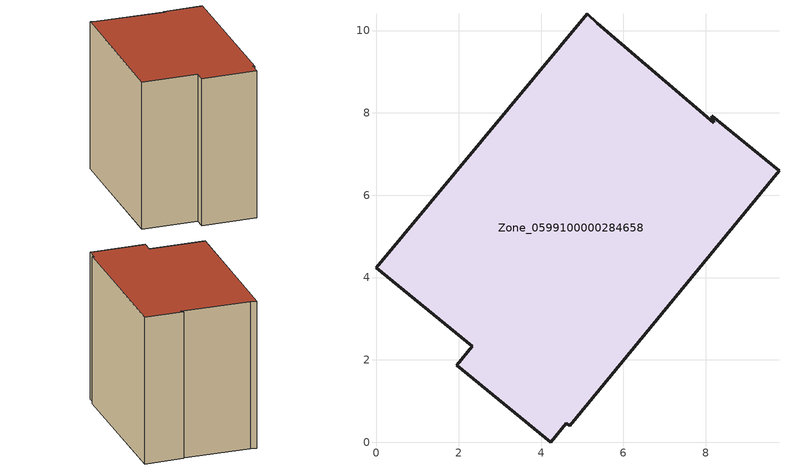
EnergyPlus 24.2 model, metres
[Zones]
Zone_0599100000284658
 floor ground (C_G): 4.24,0 1.95,1.87 2.33,2.33 0,4.24 5.12,10.41 5.37,10.18 8.19,7.76 8.15,7.93 9.78,6.59 4.69,0.39 4.61,0.46 z0
 wall outside (C_F): 1.95,1.87 4.24,0 4.61,0.46 4.69,0.39 9.78,6.59 8.15,7.93 8.19,7.76 5.37,10.18 5.12,10.41 0,4.24 2.33,2.33 1.95,1.87 z0:8.11
 roof outside (C_R): 9.78,6.59 8.15,7.93 8.19,7.76 5.37,10.18 5.12,10.41 0,4.24 2.33,2.33 1.95,1.87 4.24,0 4.61,0.46 4.69,0.39 z8.11
[BUILDING]
Pand.0599100000284658: North Axis=0; Terrain=City; Loads Convergence Tolerance Value=0.04; Temperature Convergence Tolerance Value=0.4; Solar Distribution=FullExterior; Maximum Number of Warmup Days=25; Minimum Number of Warmup Days=1
[Site:Location]
Rotterdam.The.Hague.AP_ZH_NLD Design_Conditions: Latitude=51.96; Longitude=4.45; Time Zone=1; Elevation=-4.5
[SITE:GROUNDTEMPERATURE:BUILDINGSURFACE]
18, 18, 18, 18, 18, 18, 18, 18, 18, 18, 18, 18
[MATERIAL] Thermal Absorptance=0.9; Solar Absorptance=0.7; Visible Absorptance=0.7
Name | Roughness | Thickness | Conductivity | Density | Specific Heat
G.TI.1946-1964 | MediumSmooth | 0.15 | 1 | 540 | 1210
F.TI.1946-1964 | Rough | 0.3 | 0.857143 | 1920 | 840
R.TI.1946-1964 | MediumRough | 0.2 | 0.277778 | 1500 | 1000
[CONSTRUCTION]
C_G: G.TI.1946-1964
C_F: F.TI.1946-1964
C_R: R.TI.1946-1964
[ZONE]
Zone_0599100000284658: Type=1; Multiplier=1; Ceiling Height=Autocalculate; Volume=Autocalculate; Floor Area=autocalculate; Part of Total Floor Area=Yes
[ZONEINFILTRATION:DESIGNFLOWRATE]
Infil_Zone_0599100000284658: Zone or ZoneList or Space or SpaceList=Zone_0599100000284658; Schedule=AlwaysOn; Design Flow Rate Calculation Method=Flow/Area; Flow Rate per Floor Area=0.003; Constant Term Coefficient=1; Temperature Term Coefficient=0; Velocity Term Coefficient=0; Velocity Squared Term Coefficient=0
[HVACTEMPLATE:ZONE:IDEALLOADSAIRSYSTEM]
Zone_0599100000284658: Maximum Heating Supply Air Temperature=50; Minimum Cooling Supply Air Temperature=13; Maximum Heating Supply Air Humidity Ratio=0.0156; Minimum Cooling Supply Air Humidity Ratio=0.0077; Heating Limit=NoLimit; Cooling Limit=NoLimit; Dehumidification Control Type=ConstantSensibleHeatRatio; Cooling Sensible Heat Ratio=0.7; Dehumidification Setpoint=60; Humidification Control Type=None; Humidification Setpoint=30; Outdoor Air Method=None; Outdoor Air Flow Rate per Person=0.00944; Outdoor Air Flow Rate per Zone Floor Area=0; Outdoor Air Flow Rate per Zone=0; Demand Controlled Ventilation Type=None; Outdoor Air Economizer Type=NoEconomizer; Heat Recovery Type=None; Sensible Heat Recovery Effectiveness=0.7; Latent Heat Recovery Effectiveness=0.65
[ZONECONTROL:THERMOSTAT]
ThermostatControl_Zone_0599100000284658: Zone or ZoneList=Zone_0599100000284658; Control Type Schedule=DualSetpointControlType; Control 1=Thermostat_Zone_0599100000284658; Temperature Difference Between Cutout And Setpoint=0
[THERMOSTATSETPOINT:DUALSETPOINT]
Thermostat_Zone_0599100000284658: Heating Setpoint Temperature Schedule=HeatingSetpoint_Zone_0599100000284658; Cooling Setpoint Temperature Schedule=CoolingSetpoint_Zone_0599100000284658
[SCHEDULE:COMPACT]
HeatingSetpoint_Zone_0599100000284658: Through: 12/31, For: AllDays, Until: 24:00, 21
CoolingSetpoint_Zone_0599100000284658: Through: 12/31, For: AllDays, Until: 24:00, 24
DualSetpointControlType: Through: 12/31, For: AllDays, Until: 24:00, 4
AlwaysOn: Through: 12/31, For: AllDays, Until: 24:00, 1
